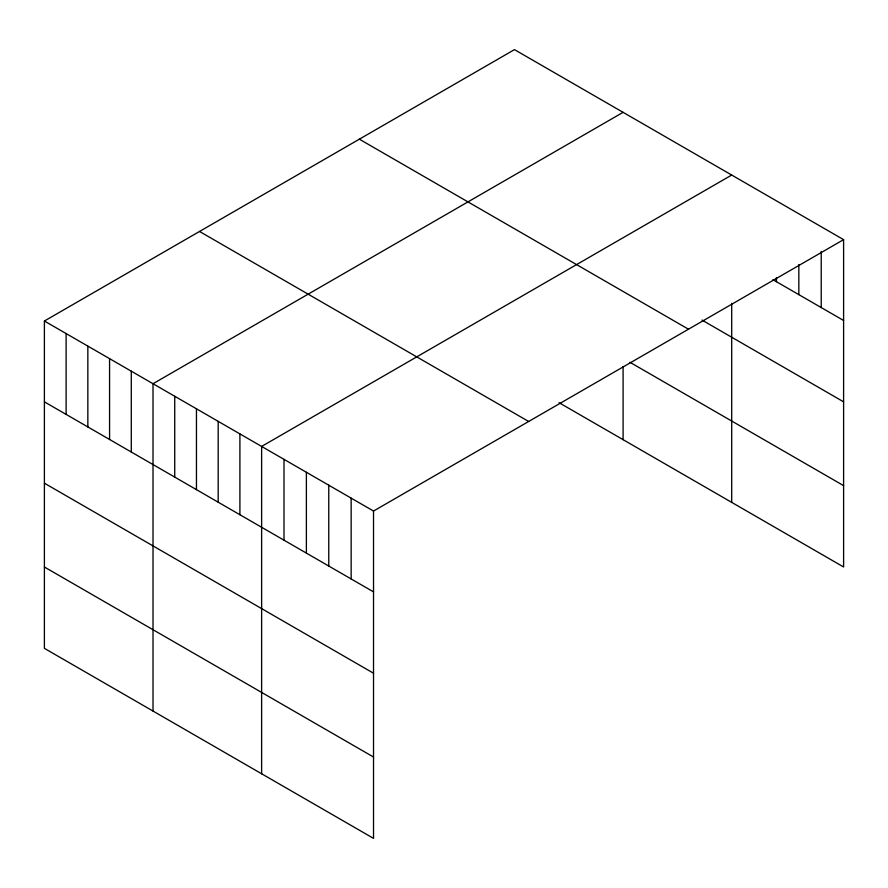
<?xml version="1.0" encoding="UTF-8"?>
<svg xmlns="http://www.w3.org/2000/svg" width="888" height="888" viewBox="0 0 888 888"><rect width="100%" height="100%" fill="white"/><g stroke="black" fill="none" stroke-linecap="round" stroke-linejoin="round"><path stroke-width="1.33" d="M843.6 239.649L373.526 511.044L373.526 838.372L44.4 648.351L44.4 321.023L514.474 49.628L843.6 239.649L843.6 566.977L559.063 402.697M623.087 112.332L153.013 383.727L153.013 711.055M731.701 175.047L261.627 446.431L261.627 773.759M772.926 279.676L843.6 320.479M701.975 320.057L843.6 401.831M359.351 139.183L688.478 329.204M629.947 362.282L843.6 485.636M199.523 231.457L528.649 421.478M44.4 321.023L373.526 511.044M44.4 401.853L373.526 591.874M44.4 483.194L373.526 673.215M44.4 567.01L373.526 757.031M821.222 251.393L821.222 307.559M798.834 264.502L798.834 294.638M776.456 277.611L776.456 281.718M731.701 303.33L731.701 502.375M623.087 366.455L623.087 439.66M351.149 498.124L351.149 578.954M328.771 485.203L328.771 566.033M306.382 472.283L306.382 553.113M284.005 459.351L284.005 540.193M239.904 433.899L239.904 514.729M218.182 421.356L218.182 502.186M196.459 408.813L196.459 489.643M174.736 396.27L174.736 477.1M131.291 371.184L131.291 452.025M109.568 358.641L109.568 439.482M87.845 346.109L87.845 426.939M66.123 333.566L66.123 414.396"/></g></svg>
